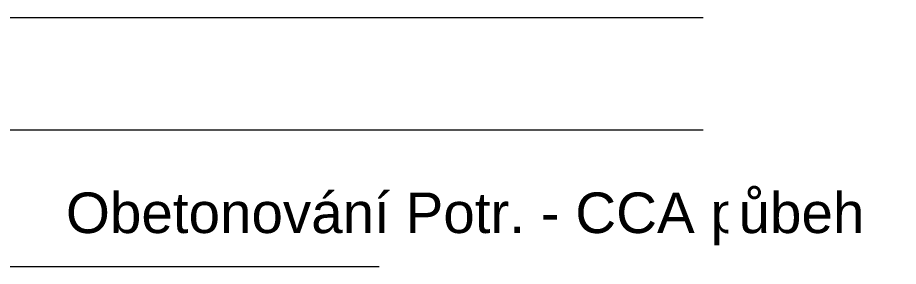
# Model space of a CAD drawing. Header units: millimetres. Extents: x 180139 to 245212, y -4005 to 9345.
# Drawn here: x 201598 to 205513, y -2940 to -1836 of the extents above; entities that cross this region are included whole.
import ezdxf

# ---------------------------------------------------------------- set-up
doc = ezdxf.new("R2010")
doc.units = ezdxf.units.MM
for name, color, linetype, lineweight in [('A-DETL-THIN', 7, 'Continuous', 9), ('A-FLOR', 7, 'Continuous', 9), ('G-ANNO-TEXT', 7, 'Continuous', 9)]:
    doc.layers.add(name, color=color, linetype=linetype, lineweight=lineweight)
doc.styles.add('Arial_1', font='arial.ttf', dxfattribs={"height": 180})

msp = doc.modelspace()

# ---------------------------------------------------------------- linework, layer by layer
at = {"layer": 'A-DETL-THIN'}
msp.add_line((201505.8, -2940.4), (203205.8, -2940.4), dxfattribs=at)
at = {"layer": 'A-FLOR'}
for p, q in [((200383.2, -1836), (204645.4, -1836)), ((204645.4, -2336), (200510.7, -2336))]:
    msp.add_line(p, q, dxfattribs=at)

# ---------------------------------------------------------------- texts
at = {"layer": 'G-ANNO-TEXT', "insert": (201813, -2612.5), "char_height": 180, "width": 3623.628, "attachment_point": 1, "style": 'Arial_1', "bg_fill": 3, "box_fill_scale": 1.25, "bg_fill_color": 256, "bg_fill_true_color": 13158600, "bg_fill_transparency": 0}
msp.add_mtext('Obetonování Potr. - CCA pr', dxfattribs=at)

# ---------------------------------------------------------------- next in the draw order: texts
at = {"layer": 'G-ANNO-TEXT', "insert": (204802.8, -2612.5), "char_height": 180, "width": 665.401, "attachment_point": 1, "style": 'Arial_1', "bg_fill": 3, "box_fill_scale": 1.25, "bg_fill_color": 256, "bg_fill_true_color": 13158600, "bg_fill_transparency": 0}
msp.add_mtext('ůbeh', dxfattribs=at)

doc.saveas('drawing.dxf')
